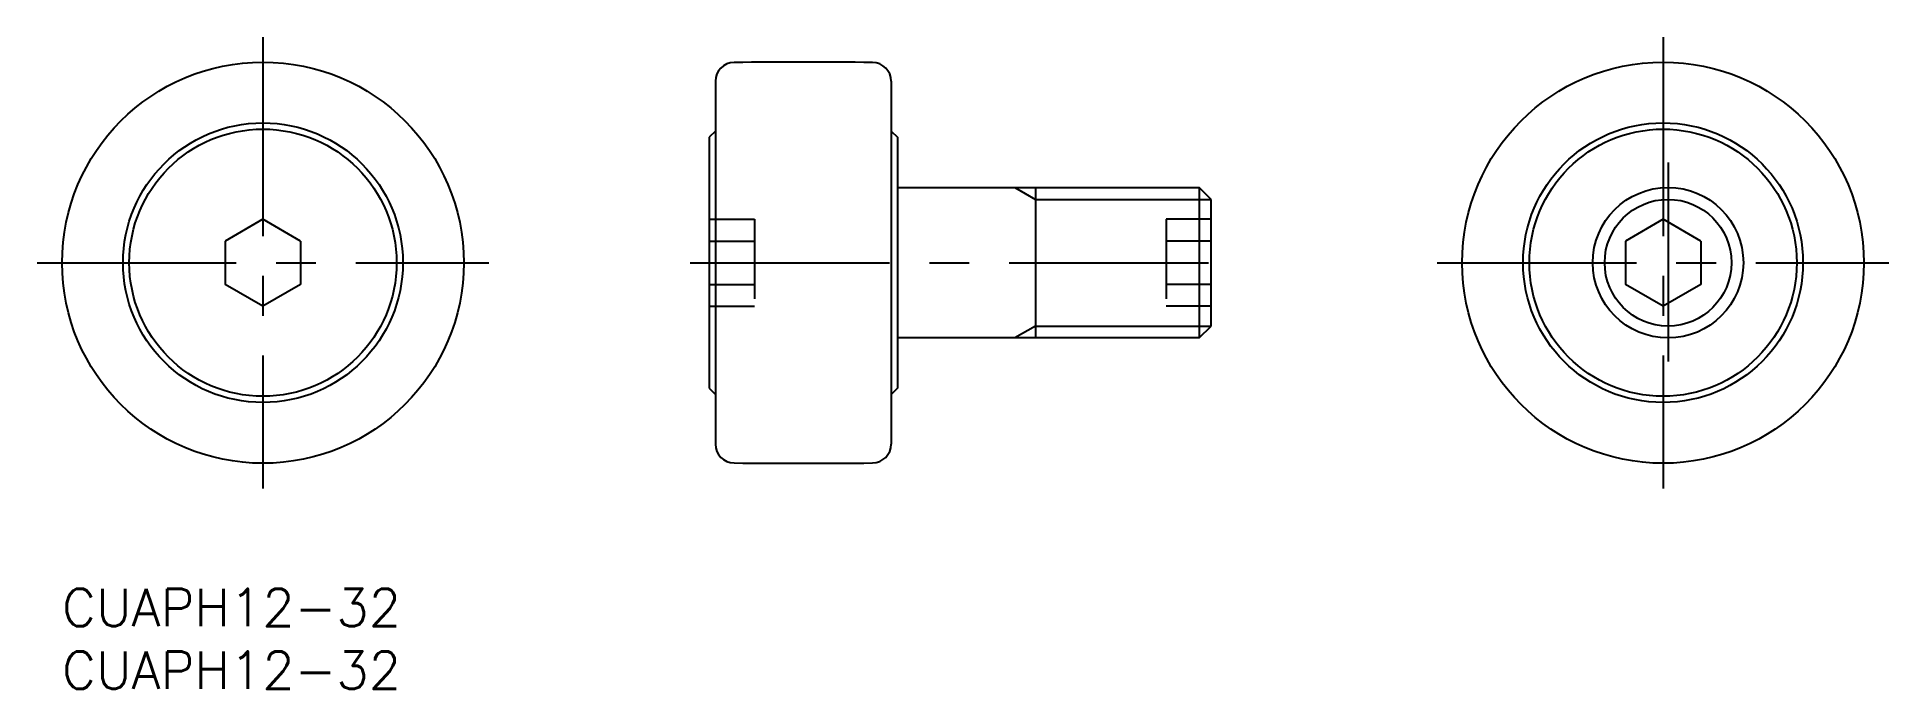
# Model space of a CAD drawing. Extents: x -2 to 146, y -8 to 44.
import ezdxf

# ---------------------------------------------------------------- set-up
doc = ezdxf.new("R2010")
doc.units = 0
doc.header["$LTSCALE"] = 0.5
doc.linetypes.add('CENTER', pattern=[50.8, 31.75, -6.35, 6.35, -6.35])
doc.linetypes.add('DASHED', pattern=[19.05, 12.7, -6.35])
for name, color, linetype in [('MSM_CENTER', 1, 'CENTER'), ('MSM_CONTINUOUS', 7, 'CONTINUOUS'), ('MSM_DASHED', 4, 'DASHED'), ('MSM_NARROW', 5, 'CONTINUOUS'), ('MSM_PART_NUMBER', 7, 'CONTINUOUS')]:
    doc.layers.add(name, color=color, linetype=linetype)
doc.styles.get("Standard").update_dxf_attribs({"font": 'txt.shx', "height": 3, "bigfont": 'bigfont.shx'})

# ---------------------------------------------------------------- blocks, each defined once
blk = doc.blocks.new('*U15')
at = {"layer": 'MSM_PART_NUMBER'}
blk.add_text('CUAPH12-32', height=3, dxfattribs=at).set_placement((0, -3))
blk = doc.blocks.new('*U16')
at = {"layer": 'MSM_PART_NUMBER'}
blk.add_text('CUAPH12-32', height=3, dxfattribs=at).set_placement((0, -8))

msp = doc.modelspace()

# ---------------------------------------------------------------- linework, layer by layer
at = {"layer": 'MSM_CENTER'}
for p, q in [((16, 44), (16, 8)), ((127.55, 44), (127.55, 8)), ((127.95, 34), (127.95, 18)), ((-2, 26), (34, 26)), ((50.05, 26), (93.05, 26)), ((109.55, 26), (145.55, 26))]:
    msp.add_line(p, q, dxfattribs=at)
at = {"layer": 'MSM_CONTINUOUS'}
for p, q in [((52.05, 40.47), (52.05, 11.53)), ((66.05, 40.47), (66.05, 11.53)), ((52.05, 36.5), (51.55, 36)), ((51.55, 36), (51.55, 16)), ((66.05, 36.5), (66.55, 36)), ((66.55, 36), (66.55, 16)), ((66.55, 32), (90.6, 32)), ((77.55, 32), (77.55, 20)), ((91.55, 31.05), (90.6, 32)), ((90.6, 32), (90.6, 20)), ((91.55, 20.95), (91.55, 31.05)), ((16, 29.46), (13, 27.73)), ((19, 27.73), (16, 29.46)), ((127.55, 29.46), (124.55, 27.73)), ((130.55, 27.73), (127.55, 29.46)), ((13, 27.73), (13, 24.27)), ((19, 27.73), (19, 24.27)), ((124.55, 27.73), (124.55, 24.27)), ((130.55, 27.73), (130.55, 24.27)), ((16, 22.54), (13, 24.27)), ((19, 24.27), (16, 22.54)), ((127.55, 22.54), (124.55, 24.27)), ((130.55, 24.27), (127.55, 22.54)), ((90.6, 20), (91.55, 20.95)), ((90.6, 20), (66.55, 20)), ((51.55, 16), (52.05, 15.5)), ((66.55, 16), (66.05, 15.5))]:
    msp.add_line(p, q, dxfattribs=at)
for centre, radius in [((16, 26), 16), ((127.55, 26), 16), ((16, 26), 11.15), ((127.55, 26), 11.15), ((16, 26), 10.65), ((127.55, 26), 10.65), ((127.95, 26), 6)]:
    msp.add_circle(centre, radius, dxfattribs=at)
for centre, radius, start, end in [((53.55, 40.47), 1.5, 90.6322, 180), ((59.05, -458), 500, 89.3678, 90.6322), ((64.55, 40.47), 1.5, 0, 89.3678), ((53.55, 11.53), 1.5, 180, 269.3678), ((64.55, 11.53), 1.5, 270.6322, 0), ((59.05, 510), 500, 269.3678, 270.6322)]:
    msp.add_arc(centre, radius, start, end, dxfattribs=at)
at = {"layer": 'MSM_DASHED'}
for p, q in [((51.55, 29.46), (55.15, 29.46)), ((55.15, 29.46), (55.15, 22.54)), ((87.95, 29.46), (87.95, 22.54)), ((91.55, 29.46), (87.95, 29.46)), ((51.55, 27.73), (55.15, 27.73)), ((91.55, 27.73), (87.95, 27.73)), ((51.55, 24.27), (55.15, 24.27)), ((91.55, 24.27), (87.95, 24.27)), ((51.55, 22.54), (55.15, 22.54)), ((91.55, 22.54), (87.95, 22.54))]:
    msp.add_line(p, q, dxfattribs=at)
at = {"layer": 'MSM_NARROW'}
for p, q in [((75.91, 32), (77.55, 31.05)), ((77.55, 31.05), (91.55, 31.05)), ((77.55, 20.95), (75.91, 20)), ((77.55, 20.95), (91.55, 20.95))]:
    msp.add_line(p, q, dxfattribs=at)
msp.add_circle((127.95, 26), 5.05, dxfattribs=at)

# ---------------------------------------------------------------- block references
at = {"layer": 'MSM_CONTINUOUS'}
for name in ['*U15', '*U16']:
    msp.add_blockref(name, (0, 0), dxfattribs=at)

doc.saveas('drawing.dxf')
